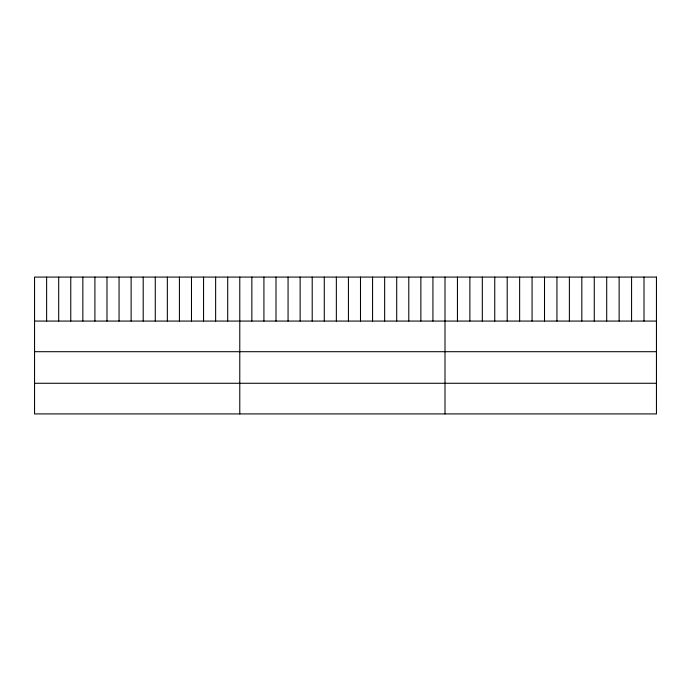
<?xml version="1.0" encoding="UTF-8"?>
<svg xmlns="http://www.w3.org/2000/svg" width="691" height="691" viewBox="0 0 691 691"><rect width="100%" height="100%" fill="white"/><g stroke="black" fill="none" stroke-linecap="round" stroke-linejoin="round"><path stroke-width="1.04" d="M34.55 321.065L656.45 321.065M34.55 351.702L656.45 351.702M34.55 383.272L656.45 383.272M644.012 277.082L644.012 321.065M631.574 277.082L631.574 321.065M619.136 277.082L619.136 321.065M606.698 277.082L606.698 321.065M594.26 277.082L594.26 321.065M581.822 277.082L581.822 321.065M569.384 277.082L569.384 321.065M556.946 277.082L556.946 321.065M544.508 277.082L544.508 321.065M532.07 277.082L532.07 321.065M519.632 277.082L519.632 321.065M507.194 277.082L507.194 321.065M494.756 277.082L494.756 321.065M482.318 277.082L482.318 321.065M469.88 277.082L469.88 321.065M457.442 277.082L457.442 321.065M445.004 277.082L445.004 413.918M432.929 277.082L432.929 321.065M420.862 277.082L420.862 321.065M408.787 277.082L408.787 321.065M396.712 277.082L396.712 321.065M384.645 277.082L384.645 321.065M372.57 277.082L372.57 321.065M360.495 277.082L360.495 321.065M348.428 277.082L348.428 321.065M336.353 277.082L336.353 321.065M324.286 277.082L324.286 321.065M312.211 277.082L312.211 321.065M300.136 277.082L300.136 321.065M288.069 277.082L288.069 321.065M275.994 277.082L275.994 321.065M263.919 277.082L263.919 321.065M251.852 277.082L251.852 321.065M239.777 277.082L239.777 413.918M227.702 277.082L227.702 321.065M215.635 277.082L215.635 321.065M203.56 277.082L203.56 321.065M191.485 277.082L191.485 321.065M179.418 277.082L179.418 321.065M167.343 277.082L167.343 321.065M155.268 277.082L155.268 321.065M143.201 277.082L143.201 321.065M131.126 277.082L131.126 321.065M119.059 277.082L119.059 321.065M106.984 277.082L106.984 321.065M94.909 277.082L94.909 321.065M82.842 277.082L82.842 321.065M70.767 277.082L70.767 321.065M58.692 277.082L58.692 321.065M46.625 277.082L46.625 321.065M656.45 277.082L34.55 277.082L34.55 413.918L656.45 413.918L656.45 277.082"/></g></svg>
